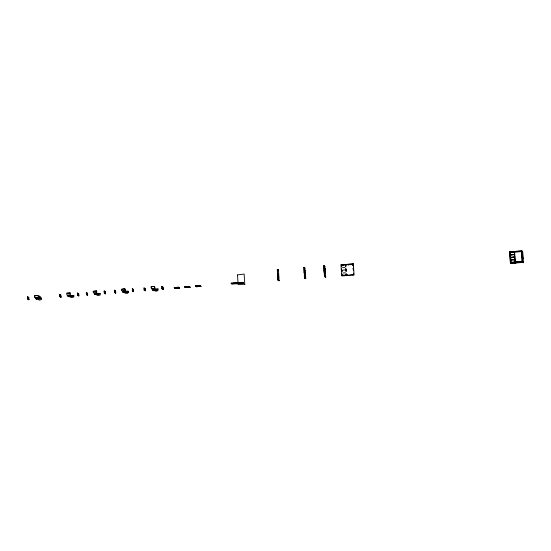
<?xml version="1.0" encoding="UTF-8"?>
<svg xmlns="http://www.w3.org/2000/svg" width="551" height="551" viewBox="0 0 551 551"><rect width="100%" height="100%" fill="white"/><g stroke="black" fill="none" stroke-linecap="round" stroke-linejoin="round"><path stroke-width="0.41" stroke-dasharray="2.75 2.07" d="M515.86 260.292L515.86 258.495"/><path stroke-width="0.83" d="M68.627 296.369L72.346 296.08L71.513 296.032L71.795 295.701L72.367 296.39M95.557 294.344L95.227 294.62L98.946 294.034L98.112 293.986L98.395 293.655L94.6 293.959M98.966 294.344L98.939 294.02M122.907 291.878L123.431 292.485L126.241 292.319C127.123 291.41 126.82 292.512 126.255 291.327L125.814 291.562L126.902 292.071L126.578 291.782M126.241 292.319L127.033 291.858M154.597 289.826C156.326 289.385 157.014 290.15 155.878 289.048L155.444 289.282L156.353 289.606M152.386 289.502C152.813 290.556 156.167 290.687 156.663 289.578M515.784 262.675L513.718 262.903M72.312 296.107L68.806 296.693L67.821 295.825L68.916 296.335L68.648 296.679M522.658 261.56L522.734 262.372L522.341 262.428L522.878 262.379L522.431 262.393L522.045 250.912L509.703 251.862L510.433 262.951L509.703 251.862M39.941 298.628L39.383 298.504L38.845 296.073L38.99 298.243L39.452 298.318M242.846 282.883L242.991 282.87M522.479 262.076L522.858 262.069L522.479 262.076L521.756 251.249L521.59 252.847M98.147 294.482L98.891 294.379L98.092 293.676M278.544 269.99L278.083 269.914L278.544 269.99L278.951 280.79L278.007 280.149L277.256 269.349L278.11 269.997L277.656 269.914M304.214 273.778C304.923 274.246 303.167 270.142 304.469 270.259L303.987 269.873L303.78 267.311L304.634 267.951L304.18 267.876M324.663 271.56L325.352 271.491C324.787 265.706 324.835 271.615 324.911 271.726L325.372 271.801L325.731 277.194L324.477 276.574L324.291 273.723L324.725 273.496C323.733 273.778 323.361 268.199 324.408 268.73L323.933 268.337L323.726 265.775L324.58 266.415M277.938 269.584L277.353 269.714L277.959 269.894M303.78 267.311L304.028 267.772L304.469 267.538L304.476 268.082M324.883 266.622L323.954 265.926L324.883 266.622L324.553 266.34M304.469 267.538L304.007 267.462M277.78 269.708L278.393 269.894M304.765 267.745L304.31 267.669L305.068 267.951L304.93 270.513M324.133 266.112L324.277 266.216M324.25 266.133L324.711 266.209L324.422 266.546M340.973 264.845L353.356 263.922L340.973 264.845L341.744 275.961L354.093 275.011L353.315 263.901M509.737 251.89L522.045 250.912M324.704 266.443L325.18 268.957L324.635 268.585L324.808 268.998M341.303 265.134L341.751 266.684L341.338 265.162M343.576 264.99L342.302 265.059L343.562 265.272M345.525 265.148L344.23 264.907L347.047 264.721L345.801 265.1L345.918 266.36L345.491 265.121L345.608 266.388M350.925 264.735L349.637 264.494L350.904 264.425M351.49 264.349L352.468 264.618L351.524 264.377M353.17 265.802L352.723 264.253L353.17 265.802L353.067 264.26M512.96 262.441L511.727 262.538L512.031 263.564L510.784 262.951L510.026 252.151L521.797 251.27M278.262 270.1L278.413 270.197M348.997 264.879L347.709 264.638L348.962 264.859M510.398 252.461L514.255 252.165M521.508 251.607L514.565 252.138M521.976 251.628L522.293 252.144M522.128 251.731L522.603 252.117L521.997 251.938M277.704 270.899L277.36 270.899L277.704 270.899L277.559 273.372M522.148 252.041L522.734 251.91L523.45 262.689L522.203 262.069L521.522 251.318M237.488 274.908L244.127 274.081L244.823 284.55L244.451 284.206L238.142 284.695L237.529 274.935M303.987 269.873L304.448 269.956M323.933 268.337L324.394 268.42M304.007 270.183L304.469 270.259M323.954 268.647L324.408 268.73M324.718 268.874L325.18 268.957M342.508 267.621L344.981 267.435M511.259 254.948L513.67 254.424M510.233 254.714L514.71 254.369M304.951 270.823L305.406 273.027L304.703 272.786M510.254 255.023L514.73 254.679M304.049 271.306L304.352 271.278M324.725 273.496L324.029 269.797M341.565 269.129L342.075 271.609L341.606 269.157M345.732 268.805L346.083 268.812L346.242 271.285L345.732 268.805L345.938 271.312M353.336 268.254L352.984 268.247L353.494 270.727M510.639 256.146L510.329 256.167M514.662 258.323L514.772 255.802M521.749 255.292L521.914 257.765M304.18 272.724L305.013 272.759L304.159 272.414L304.724 273.096M324.408 270.851L324.429 271.161M304.159 272.414L304.613 272.49M304.572 272.993L305.406 273.027M325.352 271.491L325.042 271.519M342.681 270.162L345.112 269.942M513.835 256.959L511.39 257.462M514.882 256.911L510.557 257.358M305.426 273.337L304.965 273.262L305.426 273.337L305.571 275.569L304.868 275.321M325.372 271.801L324.911 271.726M514.896 257.221L510.577 257.668M278.035 275.824L277.683 275.824L278.262 279.791M510.805 258.626L510.495 258.646M514.627 258.302L514.93 258.274M34.789 295.673L37.943 295.46L34.499 296.004L34.947 297.554L37.144 297.698L38.356 296.982L37.909 295.432M66.919 293.201L70.073 292.987L66.919 293.201L66.747 294.799L68.042 295.322L70.487 294.51L70.032 292.96M96.797 292.795L93.677 293.036L93.229 291.486L96.639 290.914L96.776 292.485M124.733 288.752L121.633 289.303L124.767 288.779L125.18 290.301L125.098 289.061M151.243 286.713L154.397 286.499L151.277 286.734M96.673 290.942L93.518 291.155M304.248 273.806L304.889 275.631M304.324 274.949L304.786 275.032M121.75 290.563L121.323 289.323L121.668 289.323M151.38 288.283L150.953 287.043L151.298 287.043M154.728 286.782L154.769 287.994L154.356 286.472M304.655 275.238C305.068 279.97 304.207 277.311 304.345 275.259L305.199 275.61M324.291 273.723L324.815 273.785M304.345 275.259L305.178 275.3M304.737 275.528L305.571 275.569M27.915 297.258L27.55 296.941L28.79 297.554L28.5 297.884M59.68 294.468L60.92 295.081L61.065 297.251L60.259 296.404L59.825 296.638L59.68 294.468L60.61 295.109M78.09 295.343L77.629 295.267L77.491 293.098L78.731 293.711L78.876 295.88L78.394 295.488M86.28 292.423L87.54 293.346L86.3 292.733M104.38 293.325L104.091 291.052L105.331 291.665L105.475 293.835L104.359 293.015L104.69 293.297M114.67 292.533L114.374 290.26L115.614 290.873L115.758 293.042L114.649 292.223L114.973 292.505M132.474 291.162L132.488 288.869L133.425 289.502L133.569 291.672L132.454 290.852M144.3 290.253L144.004 287.98L145.244 288.593L145.388 290.763L144.582 289.916L144.3 290.253L145.347 290.143M162.104 288.882L161.815 286.61L163.055 287.223L162.724 287.532M510.57 259.79L515.047 259.445M132.509 289.179L132.55 289.199M144.369 288.29L144.142 289.557M162.139 286.899L162.18 286.919M305.027 275.197L305.591 275.879L305.764 278.42L305.137 277.697L304.476 277.773M345.298 272.793L342.867 273.007M514.028 259.81L511.576 259.714M305.137 275.796L305.591 275.879M510.591 260.1L515.068 259.755M278.193 278.269L277.883 278.296M304.372 276.223L304.717 276.23M324.353 274.715L324.663 273.689M27.55 296.941L28.79 297.554M36.655 298.862L40.237 298.862L40.085 296.686L38.845 296.073M77.491 293.098L78.731 293.711M104.091 291.052L105.331 291.665M114.374 290.26L115.614 290.873M132.185 288.889L133.425 289.502M144.004 287.98L145.244 288.593M163.055 287.223L161.815 286.61M125.18 290.301L123.913 290.68M153.543 288.4L154.81 288.021M104.394 291.031L104.773 293.587L105.31 291.947M115.634 291.183L115.304 290.894M133.445 289.812L133.135 289.833M121.737 290.845L123.968 291.018L122.735 291.114M151.367 288.566L153.598 288.738M342.033 275.624L341.895 274.054L342.302 275.576M346.062 273.73C346.365 275.755 350.526 274.928 344.905 275.066C347.109 276.299 345.691 271.87 346.145 274.97M353.659 273.172L353.453 274.749M510.97 261.071L510.66 261.091M514.93 262.317L515.095 260.719M522.079 260.217L522.493 261.739L510.763 262.641M35.911 297.795L37.11 297.671M68.042 295.322L69.274 295.226M153.564 288.71L152.365 288.834M28.39 299.351L28.135 298.876L27.695 299.11L27.998 298.49M39.293 297.623L38.99 297.65M60.128 296.018L59.818 296.045M77.629 295.267L77.629 294.675M86.879 294.668L86.424 294.592L86.693 293.945M114.684 290.239L114.512 291.837M132.323 290.467L132.591 290.411M161.953 288.187L162.221 288.132M36.635 298.704L35.953 298.773L35.849 298.174L41.332 298.063M68.455 296.252L67.98 295.701L73.765 295.563L73.558 297.141L71.368 297.588L70.115 297.092M95.247 294.627L95.516 294.289L94.682 294.248L94.579 293.649L100.062 293.545M125.814 291.562L122.673 291.486L128.135 291.073L128.541 292.595L127.281 292.974M155.444 289.282L152.303 289.206L158.089 289.075L157.724 288.765M174.24 287.512L178.717 287.167L178.579 287.608L179.681 288.118L175.204 288.462L174.24 287.512L174.963 288.07M184.737 286.706L185.15 287.285L184.737 286.706L189.207 286.362L190.171 287.312L189.069 286.802L189.358 286.465M196.032 286.265L195.557 285.873L200.027 285.528L200.137 286.134L200.97 286.169L196.514 286.823L196.411 286.224L196.363 286.72M231.627 283.551L231.151 283.166L243.025 282.367M278.007 279.557L278.469 279.639L278.331 280.073M304.551 277.828L304.841 277.49L305.461 278.214L305.006 278.131M324.932 276.058L324.477 275.982L324.945 276.595L325.538 276.471L325.097 276.698L325.083 276.161L325.248 276.802M35.953 298.773L35.691 298.298L36.807 299.117L36.104 298.876M39.383 298.504L39.672 298.174L39.142 298.346M67.821 295.825L68.937 296.645M71.575 295.846L71.1 295.46L71.795 295.701M77.781 295.37L78.07 295.033L78.332 295.508M86.576 294.695L86.858 294.358L87.12 294.833M94.421 293.779L95.144 294.33M97.72 293.724L98.395 293.655M122.777 292.092L122.756 291.782M152.407 289.805L152.145 289.337L153.488 289.902M195.557 285.873L196.28 286.43M200.137 286.134L200.178 285.632M231.151 283.166L232.384 284.061L236.241 283.765L235.766 283.152L236.227 283.228M235.47 282.945L235.945 283.331M304.531 277.518L304.992 277.594M35.691 298.298L36.414 298.849L35.932 298.463L39.3 298.215M37.902 298.325L38.191 297.995M60.5 296.569L59.956 296.431M73.462 295.591L73.765 295.563M94.662 293.945L95.537 294.599M115.193 292.361L114.518 292.429M126.516 291.803L126.186 291.513L126.902 292.071M132.33 291.059L133.005 290.99M144.823 290.081L144.686 290.515L144.279 289.943M156.119 289.213L156.532 289.785L155.878 289.048M162.655 289.02L161.953 288.779M179.66 287.808L174.805 288.194L174.942 287.76M174.261 287.822L175.204 287.415L179.282 287.849M178.806 287.464L179.681 288.118M189.048 286.492L189.771 287.043L185.735 286.63M200.97 286.169L196.122 286.554L196.259 286.121M200.426 285.797C200.984 286.183 196.735 285.707 195.577 286.183M231.757 283.345L231.923 283.985M231.172 283.476L234.044 282.911M235.635 283.359L235.552 282.766L237.536 282.952M237.502 282.932L242.901 282.573M242.867 282.491L243.494 283.207L243.17 282.697M279.088 280.356L278.613 279.736L278.179 279.97M28.934 299.723L28.521 299.145L28.473 299.641L28.934 299.723L28.893 299.103L27.846 299.214M39.514 298.298L40.154 298.208M68 296.011L71.12 295.77M71.637 295.825L72.188 295.97L71.899 296.3M86.424 294.592L86.59 292.402M87.182 294.813L87.664 295.205L87.623 294.585L86.962 294.957L86.555 294.386M104.752 293.277L105.393 293.187M115.035 292.485L115.682 292.395M132.846 291.114L133.528 291.052M144.148 290.15L144.452 289.53M163.075 287.532L163.117 288.745L162.476 288.834L162.807 289.123L162.084 288.572M179.261 287.539L179.22 288.042M184.757 287.016L185.756 286.94M189.751 286.734L189.069 286.802M200.991 286.479L200.288 286.238L200.571 285.9M234.065 283.221L235.573 283.076M243.328 282.567L243.039 282.904L243.501 282.98M277.986 279.839L278.338 279.846M305.288 277.8L304.834 277.725M324.456 276.265L324.808 276.265M304.703 277.931L305.158 278.007L304.682 277.621M324.649 276.395L324.663 274.694M325.538 276.471L324.477 276.574M27.86 296.92L28.087 299.379L28.762 299.31M59.99 294.448L60.211 296.906L61.065 297.251M71.513 296.032L72.188 295.97M78.07 295.033L78.022 295.536L78.876 295.88M86.858 294.358L86.817 294.854L87.664 295.205M98.112 293.986L98.787 293.917L98.498 294.255M104.621 293.483L105.475 293.835M114.822 291.81L114.911 292.698L115.758 293.042M126.207 291.823L126.882 291.761M132.763 290.825L132.715 291.327L133.569 291.672M144.534 290.411L145.388 290.763M155.837 289.544L156.512 289.475M162.118 286.589L162.345 289.041L163.199 289.392L163.158 288.772M174.66 288.09L175.342 288.028L175.053 288.366M195.97 286.451L196.652 286.389M231.482 283.448L231.778 283.655M231.902 283.675L235.449 283.517M242.743 282.697L243.198 282.773M278.007 280.149L278.785 280.149M305.591 278.007L305.13 277.924L305.764 278.42M60.211 296.906L60.892 296.837M68.234 296.404L68.916 296.335M71.093 296.169L69.839 296.548L71.051 296.142M78.022 295.536L78.483 295.611L77.76 295.06M94.813 294.041L95.516 294.289M97.038 294.144L97.713 294.427L96.473 294.523M114.911 292.698L115.586 292.629M122.928 292.188L122.515 291.617M152.537 289.599L153.24 289.847L152.951 290.177M185.15 287.285L185.832 287.223M231.468 283.675L231.93 283.758M235.787 283.462L236.248 283.538L235.773 282.925M240.264 283.145L243.473 282.897M344.251 275.142L342.977 275.211L344.272 275.452M351.579 274.577L350.367 274.983M352.158 274.508L353.143 274.77L352.199 274.529M511.052 262.31L514.909 262.007L514.758 259.783M515.213 261.987L522.162 261.45M325.097 276.698L325.558 276.781M37.743 299.041L38.983 298.952M152.558 289.909L153.261 290.157M154.197 290.081L155.416 289.674L154.817 290.033M163.027 288.979L163.048 289.289M236.076 283.124L236.551 283.744L243.494 283.207M236.579 283.675L236.868 283.338M344.237 275.431L343.039 275.548M344.926 275.376L347.709 275.163M352.22 274.839L353.143 274.77M522.183 261.759L522.809 261.656L523.278 262.276L522.803 261.89M126.592 292.092L127.054 292.168M156.222 289.812L156.684 289.888M162.738 289.309L163.199 289.392M185.542 287.553L190.171 287.312M348.439 275.135L349.671 275.039M522.961 261.759L523.278 262.276M511.659 262.675L512.141 262.655M510.433 262.951L522.933 262.014M512.161 262.965L511.411 262.848M513.918 262.799L515.867 262.958L515.695 262.551M520.695 262.276L523.099 262.09M41.6 298.015L41.435 299.613L39.279 300.088L37.985 299.565M96.714 295.047L98.009 295.57L100.165 295.088L100.33 293.49M125.118 292.856L124.808 292.884M154.748 290.577L154.438 290.604M157.827 290.315L158.054 289.048M515.33 262.579L515.853 262.421M515.715 262.855L516.149 262.531M125.105 293.139L127.336 293.311M154.728 290.859L155.713 290.818M156.904 290.694L157.889 290.646M155.692 291.1L156.966 291.031M242.936 283.235L243.081 283.173M153.281 289.902L152.145 289.337M512.072 262.951L511.507 262.572M522.734 251.91L522.134 251.504L522.307 251.917M514.544 251.828L515.233 262.297M514.606 253.35L514.193 251.828L514.4 254.39M510.378 252.151L510.543 254.693M510.44 253.674L510.171 253.722M522.713 262.035L522.809 261.656M521.811 261.45L520.929 261.546M522.52 261.994L523.119 262.4L512.01 263.254L510.929 262.462M523.45 262.689L522.403 262.056L522.465 262.421M520.309 261.594L519.076 261.691M518.339 261.718L517.148 261.835M516.452 261.89L513.67 262.104M516.211 262.868L516.459 262.503M515.426 262.428L515.874 262.731M511.397 263.075L511.838 262.848M512.031 263.564L511.087 262.923L510.901 260.079M324.112 265.802L324.243 268.316M324.298 269.742L324.264 268.626M325.731 277.194L324.787 276.554L324.787 275.955M304.166 267.338L304.297 269.852M305.233 270.493L305.254 270.803M304.944 272.952L304.999 271.567M305.047 275.507L305.116 273.365M277.642 269.377L277.67 270.872M277.869 273.344L277.993 275.796M279.261 280.769L278.317 280.128L278.317 279.536M242.722 282.387L243.652 283.083M235.318 282.842L235.339 283.152M200.268 285.928L200.53 286.403M195.949 286.141L196.673 286.699M185.191 286.789L185.301 287.388M175.342 288.028L175.363 288.338M175.032 288.056L175.204 288.462M162.807 288.765L162.889 289.413M154.521 289.068L154.356 289.365M145.23 288.876L144.934 288.614M128.156 291.383L128.541 292.595M124.891 291.348L124.726 291.644M125.807 292.264L124.567 292.361M114.649 292.223L115.366 292.774M104.497 292.574L104.229 292.629M105.303 293.421L105.165 293.855M104.359 293.015L105.083 293.566M98.477 293.945L98.65 294.358M96.921 293.469L96.776 293.793M93.229 291.486L93.346 292.753M95.874 293.18L94.62 292.967M96.632 293.807L96.886 293.449M87.54 293.346L87.623 294.585M86.383 293.972L86.335 292.76M87.492 294.792L87.354 295.226M78.71 293.993L78.421 293.738M77.898 294.627L77.794 293.077M78.793 295.233L78.173 295.639M73.848 296.803L73.731 295.543M71.492 295.722L72.209 296.28M39.155 296.052L40.085 296.686M38.969 297.933L40.23 298.856L39.837 298.587M34.499 296.004L34.623 297.271M28.81 297.864L28.893 299.103M27.653 298.49L27.605 297.278M522.61 254.707L522.885 258.812M523.106 261.863L523.14 262.71M522.644 257.152L522.754 258.784M522.603 257.124L522.713 258.756M514.42 254.7L514.737 259.473M510.563 255.003L510.88 259.769M324.56 266.112L324.573 266.65M324.257 265.906L324.27 266.443M305.288 275.899L305.454 278.441M304.613 267.641L304.627 268.185M305.137 277.697L305.151 278.234M304.317 267.442L304.331 267.979M304.4 270.451L304.634 274.928M304.841 277.49L304.855 278.028M278.51 274.164L278.785 278.303M278.09 269.687L278.103 270.224M277.794 269.48L277.8 270.018M243.177 282.463L243.191 283.007M242.881 282.264L242.888 282.801M236.524 283.338L236.551 283.744M231.606 283.242L231.62 283.779M196.011 285.955L196.122 286.554M189.606 286.63L189.709 287.236M189.207 286.362L189.317 286.968M178.717 287.167L178.827 287.774M174.701 287.594L174.805 288.194M156.27 289.316L156.374 289.916M145.037 290.163L145.078 290.783M144.582 289.916L144.686 290.515M133.115 289.523L133.259 291.693M132.488 288.869L132.633 291.031M126.64 291.596L126.744 292.195M115.407 292.443L115.448 293.063M114.952 292.195L115.056 292.795M104.669 292.987L104.773 293.587M78.524 295.281L78.566 295.901M71.947 295.804L72.05 296.404M71.554 295.536L71.658 296.135M68.372 295.963L68.476 296.562M60.713 296.652L60.755 297.271M60.259 296.404L60.362 297.01M39.431 298.008L39.534 298.608M36.242 298.435L36.345 299.035M28.48 297.581L28.624 299.744M304.193 268.833L304.193 268.833M324.14 267.297L324.174 267.325M324.463 272.222L324.505 272.249M39.176 296.362L39.176 296.362M60.011 294.757L60.045 294.785M77.815 293.387L77.856 293.414M104.414 291.341L104.456 291.362M325.124 273.764L325.124 273.764M304.841 270.224L304.841 270.224"/></g></svg>
